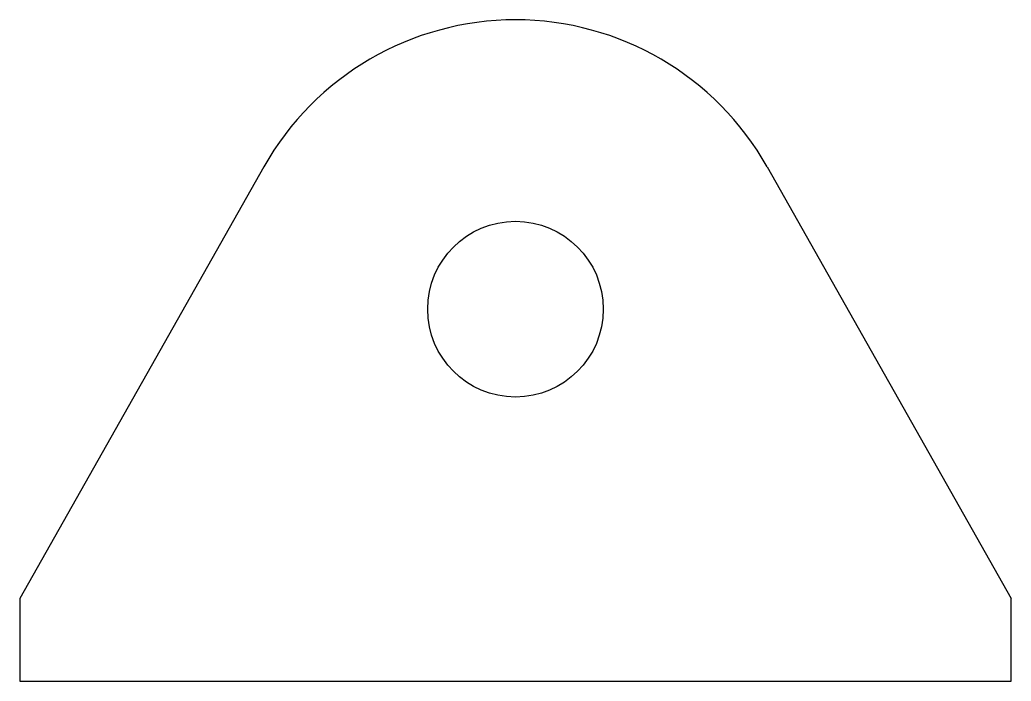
# Model space of a CAD drawing. Extents: x 638 to 943, y 231 to 434.
import ezdxf

# ---------------------------------------------------------------- set-up
doc = ezdxf.new("R2010")
doc.units = 0
doc.header["$MEASUREMENT"] = 0
doc.layers.get('0').update_dxf_attribs({"linetype": 'CONTINUOUS'})

msp = doc.modelspace()

# ---------------------------------------------------------------- linework, layer by layer
for p, q in [((713.41, 388.84), (638.39, 256.18)), ((868.18, 388.84), (943.19, 256.18)), ((638.39, 256.18), (638.39, 230.78)), ((943.19, 230.78), (943.19, 256.18)), ((638.39, 230.78), (943.19, 230.78))]:
    msp.add_line(p, q)
msp.add_circle((790.79, 345.08), 26.99)
msp.add_arc((790.79, 345.08), 88.9, 29.4871, 150.5129)

doc.saveas('drawing.dxf')
